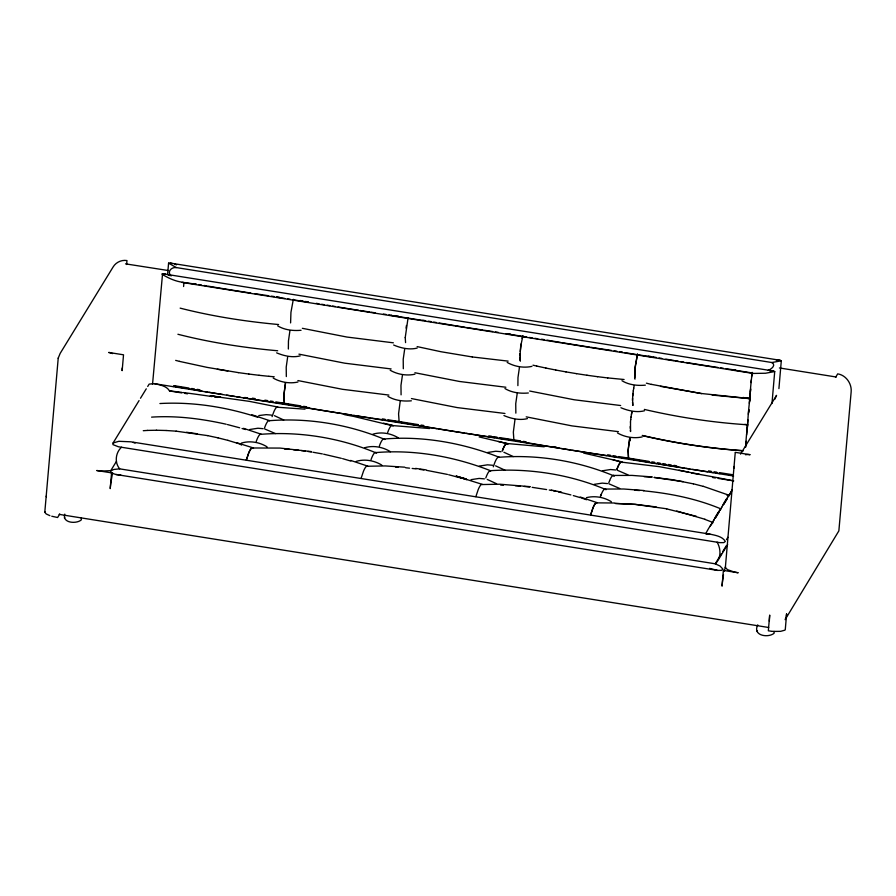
<?xml version="1.0" encoding="UTF-8"?>
<svg xmlns="http://www.w3.org/2000/svg" width="896" height="896" viewBox="0 0 896 896"><rect width="100%" height="100%" fill="white"/><g stroke="black" fill="none" stroke-linecap="round" stroke-linejoin="round"><path stroke-width="1.34" d="M405.227 337.613L408.106 317.598M519.926 353.741L520.341 360.909M519.994 355.902L520.677 346.382L522.872 335.888M632.442 400.422L632.99 393.389M632.576 398.182L632.789 405.429M769.328 621.163L769.686 615.07L768.342 630.806L770.683 631.131M630.504 421.982L630.549 431.547L630.403 430.046M44.811 512.042L58.229 358.053M81.29 517.955L81.357 519.848C76.642 524.171 61.846 523.219 64.781 514.114M126.627 264.499L126.974 260.568C121.565 259.605 115.819 262.338 113.053 267.064L60.155 353.416L58.184 358.243M122.17 370.552L123.525 354.805L108.73 352.453A14.168 12.869 31.5 0 1 112.515 353.595M152.522 384.429L162.557 273.717L773.562 371.045L774.715 371.56L771.971 403.525M167.63 274.187L168.582 263.133L170.419 263.099L780.147 360.293L781.301 360.819L778.915 388.606M183.59 286.518L183.949 282.374C176.333 281.803 168.694 278.331 162.176 274.344L161.997 273.885M241.282 445.178L241.461 443.083C249.95 440.474 259.336 442.176 266.885 446.712L267.075 447.171M630.134 440.854L630.37 438.122M725.379 567.302L735.246 452.547M745.528 447.406L745.998 441.896M746.592 434.997L747.891 419.821M748.373 414.299L748.72 410.166M749.314 403.267L750.501 389.469M751.083 382.581L751.33 379.814M751.565 377.059L751.912 372.915L732.57 369.835M745.998 444.035L746.234 441.291M747.41 427.538L747.645 424.794A68.298 11.827 -80.9 0 1 749.885 398.675L742.986 397.566M748.709 412.418L748.944 409.674M749.65 401.419L750.131 395.842M750.478 391.709L750.714 388.954M751.901 375.2L752.136 372.445M774.032 631.378L774.099 633.27C768.376 638.131 752.203 635.914 757.747 624.87M786.61 613.95L785.266 629.686A6.339 2.419 4.9 0 1 784.75 630.202L780.629 631.344L773.786 631.422A22.053 8.4 4.9 0 1 771.467 631.221M520.229 351.445L521.226 343.762M632.677 395.954L633.326 390.813M630.437 422.083L630.75 419.507M630.683 419.608L631.086 416.931M406.045 328.104L406.459 325.472M633.259 390.914L633.741 388.181M631.019 417.032L631.982 411.645M723.486 574.717L722.557 581.112A29.075 5.04 -80.9 0 0 722.042 586.141L723.386 570.405L738.181 572.757A23.117 8.814 4.9 0 1 733.712 571.861L727.474 569.643L725.368 567.504A6.339 2.419 4.9 0 1 725.514 566.922L724.136 571.357M289.934 330.635L288.456 340.973L288.355 349.037M287.694 356.754L286.216 367.091L286.328 376.555M285.454 382.872L283.808 395.539L284.379 403.782L283.853 395.539L285.544 382.894M404.701 348.925L403.211 359.262L403.323 368.738M402.461 375.054L400.971 385.392L401.083 394.856M400.221 401.173L398.574 413.829L399.146 422.083A1161.989 442.792 4.9 0 0 437.024 428.635M519.467 367.226L517.978 377.563L517.888 385.627M517.227 393.344L515.738 403.682L515.85 413.146M514.987 419.462L513.341 432.13L513.901 440.373A1161.989 442.792 4.9 0 1 509.79 439.802M633.674 388.282L634.222 385.515M631.434 414.4L631.915 411.746M629.742 437.763L628.096 450.419L628.645 458.629A1195.757 455.717 4.9 0 0 636.709 460.062M629.821 437.73L628.13 450.386L628.376 457.565L628.667 458.674L635.443 459.738M293.339 299.298L290.942 312.379L290.595 322.918M522.122 338.442L522.738 335.866M637.493 354.166L635.04 367.237L634.648 377.765M112.582 472.685L110.746 483.571A29.075 5.04 -80.9 0 0 110.219 488.611L111.574 472.864L96.779 470.512A23.117 8.814 4.9 0 0 101.45 471.072L111.552 470.602M637.47 354.166L634.85 369.712L634.962 379.187M64.434 518.123L64.691 517.194M757.176 631.546L757.434 630.616M361.099 478.352L363.485 471.206A30.05 5.208 -80.9 0 1 366.509 466.267L385.202 465.931L404.802 467.186M475.854 496.653L478.24 489.507A30.05 5.208 -80.9 0 1 481.275 484.557L499.968 484.221L530.365 486.685M272.093 416.64L273.694 412.138A30.05 5.208 -80.9 0 1 276.73 407.198L305.021 409.158M493.293 466.827L494.894 462.325A30.05 5.208 -80.9 0 1 497.93 457.374C537.275 454.115 578.088 460.858 614.421 476.09M774.749 399.325L776.552 395.349L740.533 454.138M256.234 441.426L257.04 439.32A30.05 5.208 -80.9 0 1 260.075 434.381C299.421 431.122 340.234 437.853 376.578 453.085M264.566 427.84L265.373 425.734A30.05 5.208 -80.9 0 1 268.397 420.784C307.742 417.525 348.555 424.267 384.899 439.499M371 459.726L371.806 457.621A30.05 5.208 -80.9 0 1 374.842 452.67C414.053 449.254 454.25 456.422 490.829 470.837L489.597 470.971A30.05 5.208 -80.9 0 0 486.573 475.91L485.766 478.016M379.333 446.13L380.128 444.024A30.05 5.208 -80.9 0 1 383.163 439.085C422.386 435.658 462.582 442.837 499.162 457.251L498.579 457.106M387.654 432.544L388.461 430.438A30.05 5.208 -80.9 0 1 391.485 425.488L429.587 428.523M502.286 450.822L503.093 448.706A30.05 5.208 -80.9 0 1 506.128 443.766L506.912 443.52L479.091 436.912M502.421 450.834L503.227 448.728A30.05 5.208 -80.9 0 1 506.262 443.789M601.238 494.256L600.432 496.362L601.328 494.211A30.05 5.208 -80.9 0 1 604.274 489.306L605.013 488.992M608.765 482.776L609.661 480.614M617.053 469.112L617.859 467.006A30.061 5.286 -80.9 0 1 620.827 462.056L659.445 466.682L699.317 474.208M616.952 469.101L617.77 466.995A30.05 5.208 -80.9 0 1 620.883 462.056L622.63 462.482L612.931 459.749M113.086 442.982L112.952 444.606L118.362 446.757L719.891 542.651L723.8 542.618L725.334 541.453C722.434 536.346 715.299 535.315 709.957 534.128L130.805 441.806L118.832 441.302L113.086 442.982L139.059 400.602M110.712 470.725L110.578 472.349L111.709 473.155L115.987 474.499L717.517 570.394L721.426 570.36L722.949 569.195L720.093 566.07L715.243 563.797L119.672 468.854L113.926 469.437L110.712 470.725L116.48 461.306M140.493 398.238L146.272 388.819M147.706 386.467L149.15 384.115L154.157 383.634L733.622 476.011M710.259 525.963L713.843 520.117M715.277 517.776L721.728 507.237M723.162 504.907L726.746 499.05M728.179 496.709L731.763 490.862M715.445 517.989L718.917 512.322M723.778 504.392L727.25 498.736M726.443 539.65L727.888 537.298M721.269 553.963L715.243 563.797C721.381 558.309 721.022 548.822 717.102 542.158M722.714 551.611L726.32 545.709M718.95 558.779L727.664 544.566M785.109 619.662L838.858 530.891L851.144 391.966C851.973 383.734 846.037 375.144 837.704 373.867L835.565 377.35L836.08 376.981L779.397 367.942M121.52 447.216C115.506 452.704 114.363 462.482 119.672 468.854M781.301 360.819L771.837 362.522L176.266 267.568L168.582 263.133M774.715 371.56L765.542 373.24L753.066 373.442L182.101 282.419M768.186 370.25C771.277 369.387 776.541 365.008 771.837 362.522M249.782 429.498L257.936 428.232L263.2 428.691M372.882 434.202C381.36 431.592 390.746 433.283 398.294 437.819L398.496 438.278M364.549 447.787C373.038 445.178 382.424 446.88 389.973 451.416L390.163 451.875M356.227 461.384C364.706 458.774 374.091 460.466 381.64 465.002L381.842 465.461M487.637 452.491L495.79 451.237L501.054 451.696M479.315 466.088L487.469 464.822L492.733 465.282M470.982 479.674L479.136 478.419L484.4 478.878M602.403 470.792L610.557 469.526L615.821 469.986M594.082 484.378L602.224 483.123L607.488 483.582M252.392 447.698L253.49 448.381L251.754 447.966A30.05 5.208 -80.9 0 0 248.718 452.917L246.333 460.062L248.752 452.917A30.061 5.286 -80.9 0 1 251.821 447.978L280.045 448.078L311.315 451.595M613.334 475.406L612.595 475.72A30.05 5.208 -80.9 0 0 609.571 480.659M596.758 502.578L596.098 502.835A30.061 5.286 -80.9 0 0 593.029 507.774L590.621 514.92L593.029 507.774A30.05 5.208 -80.9 0 1 596.042 502.858L614.757 503.003M300.171 355.891C292.421 357.896 283.898 355.891 276.64 352.856M297.931 382.021C289.789 383.891 280.392 382.256 273.19 378.067M417.166 348.074C409.427 350.078 400.893 348.074 393.646 345.027M414.926 374.192C406.795 376.062 397.398 374.427 390.186 370.25M531.933 366.363C523.79 368.245 514.394 366.598 507.192 362.421M527.453 418.611C519.714 420.616 511.179 418.611 503.933 415.565M644.459 410.782C636.709 412.787 628.186 410.782 620.928 407.747M642.219 436.901C634.077 438.782 624.68 437.136 617.478 432.958M173.174 386.534L175.078 385.84L188.899 388.035M301.067 330.277C293.182 330.994 284.491 330.042 277.659 325.83M411.354 400.814C403.469 401.531 394.778 400.579 387.946 396.368M528.349 392.986C520.475 393.714 511.773 392.75 504.952 388.539M645.355 385.157C637.47 385.885 628.779 384.933 621.958 380.71M258.787 415.576L266.258 414.646L271.533 415.106M586.432 497.65C594.821 495.578 603.803 497.123 611.173 501.592L611.363 502.051M176.266 267.568C171.349 266.874 166.656 271.947 171.125 275.957M706.059 534.162L709.957 534.128M159.925 403.536C192.942 401.688 226.262 407.019 257.645 417.234M151.592 417.133C176.646 415.475 201.802 418.79 226.218 424.234M143.27 430.718L147.504 430.427M490.246 470.702C529.491 468.093 569.946 474.387 606.099 489.675L605.506 489.182M147.392 430.416L156.509 430.248M776.25 360.102L780.147 360.293M769.664 370.843L773.562 371.045M156.408 430.237L166.141 430.494M500.696 485.128L503.44 485.195M615.552 503.418L635.275 504.347L656.219 506.934M615.328 503.462L635.029 504.392L666.725 508.794M752.237 372.49A68.298 11.738 -80.7 0 0 749.896 398.597L701.557 393.523L660.486 386.344M749.885 398.675L712.096 395.058M745.595 446.88A68.298 11.827 -80.9 0 1 747.645 424.794C712.869 422.565 678.272 417.312 644.336 409.416M743.31 450.688C709.296 448.347 675.472 443.15 642.264 435.422M742.974 450.755C709.43 448.47 676.066 443.363 643.306 435.826M166.04 430.494L176.243 431.178M284.581 449.042L289.632 449.378M644.123 476.694L651.582 477.131M395.562 467.085L398.082 467.253M634.536 490.202L639.576 490.538M515.379 485.71L520.419 486.058M120.904 475.093L115.987 474.499M278.6 324.531C245.448 321.485 212.419 316.366 180.152 308.134M393.366 342.821L346.954 337.053L302.366 328.317M508.133 361.122L472.282 356.955M624.086 379.501L607.645 377.91M277.682 350.762C244.093 347.76 210.605 342.597 177.912 334.264M391.126 368.939L344.714 363.182L298.917 354.144M505.882 387.24L459.48 381.472L414.893 372.736M620.648 405.53L574.235 399.773L529.659 391.026M268.834 376.309L274.221 376.779M388.886 395.069L342.474 389.301L297.886 380.554M504.963 413.47L457.24 407.59L411.443 398.563M618.408 431.659L571.995 425.891L526.198 416.853M652.344 476.941L632.05 475.406L613.245 475.451L613.917 475.541M644.022 490.538L623.728 489.003L604.923 489.048L605.595 489.138M259.011 375.29L268.934 376.331M654.181 477.411L672.526 479.718L693.37 483.851M654.282 477.478L683.088 481.645M176.131 431.166L207.693 435.624M293.496 449.736L298.704 450.285M643.362 490.795C669.861 493.338 696.36 498.613 721 508.928A122.114 21.157 -80.9 0 0 713.395 520.979M405.664 467.757L409.562 468.171M412.16 468.44L416.069 468.854M524.328 486.461L529.525 487.01M544.219 446.802L506.778 443.498L507.998 444.203M597.408 376.667L607.779 377.933M248.763 374.046L259.112 375.301M210.862 395.898L220.651 397.13L210.213 395.875L249.424 401.363L277.962 407.064M586.925 375.234L597.531 376.69M238.28 372.613L248.875 374.058M186.536 432.264L197.075 433.754M301.302 450.554L305.256 451.114M307.888 451.483L311.842 452.043M420.011 469.414L423.965 469.974M532.146 487.334L546.627 489.574M415.61 468.395L426.07 469.885M472.293 356.955L441.011 351.736L417.133 346.606M576.352 373.632L587.048 375.256M701.624 393.635L651.258 384.328M179.491 361.39L207.11 367.382L238.381 372.613M168.123 270.502L125.518 263.85M185.326 282.598L196.381 284.357M276.539 297.136L284.827 298.458M287.594 298.894L290.36 299.342M293.115 299.779L308.325 302.198M391.238 315.426L423.024 320.488M505.938 333.704L526.669 337.008M529.424 337.456L532.19 337.893M534.957 338.33L537.723 338.778M624.781 352.654L653.8 357.28M742.986 397.488L749.896 398.586M744.89 424.357L747.645 424.794M735.336 452.346L750.131 454.698A14.168 12.869 31.5 0 0 745.494 454.742M191.666 388.483L194.421 388.92M197.187 389.357L199.954 389.805M252.47 398.171L255.226 398.619M264.902 400.154L267.669 400.602M270.435 401.038L273.19 401.475M275.957 401.923L300.832 405.888M303.598 406.325L306.365 406.762M382.368 418.88L385.134 419.317M387.89 419.765L418.298 424.614M421.064 425.051L423.819 425.488M488.768 435.848L491.534 436.285M494.301 436.722L497.067 437.17M499.834 437.606L520.554 440.91M523.32 441.347L526.086 441.795M607.622 454.787L610.378 455.235M613.144 455.672L615.91 456.109M618.677 456.557L649.074 461.395M651.84 461.843L654.606 462.28M657.373 462.717L660.128 463.165M662.894 463.602L665.661 464.038M668.427 464.486L671.182 464.923M673.949 465.36L676.715 465.808M708.501 470.87L711.267 471.318M714.022 471.755L716.789 472.192M719.555 472.64L733.376 474.835M176.344 386.568L173.611 386.131A1195.757 455.717 4.9 0 0 176.333 386.658M244.72 397.466L247.453 397.902M278.902 402.909L283.013 403.57M288.478 404.443L285.746 404.006A1161.989 442.792 4.9 0 0 293.776 405.462M306.242 407.266L308.974 407.702M392.314 420.986L404.611 422.957M492.05 436.89L494.771 437.326M507.069 439.286L513.901 440.373M518 441.034L515.267 440.597A1161.989 442.792 4.9 0 0 559.989 448.28M553.526 446.69L556.259 447.126M621.835 457.576L625.934 458.237A1161.989 442.792 4.9 0 1 621.813 457.699M181.966 392.941L169.534 390.958C166.634 385.84 159.499 384.81 154.157 383.634M184.733 393.378L187.499 393.814M712.622 477.534L715.389 477.971M718.155 478.408L733.354 480.838M726.589 494.85L729.355 495.298A122.114 21.459 -80.9 0 1 732.256 489.563M768.678 627.491L59.237 514.394L59.741 514.024L57.613 517.507L51.778 516.242M565.869 371.874L576.475 373.643M217.336 369.253L227.819 371.011M717.517 570.394L709.598 568.378M549.248 490.034L551.88 490.504M426.608 470.344L447.418 474.421M313.152 452.278L322.347 453.914M555.643 370.014L566.003 371.896M344.467 414.658L354.256 416.517M545.843 368.054L555.778 370.026M354.693 416.662L393.232 425.902M678.966 470.176L688.733 472.17M583.654 453.085L621.533 461.798M551.275 490.022L561.546 492.173M617.31 470.254L628.018 474.869M608.989 483.84L619.696 488.466M666.434 508.827L696.394 516.309M553.168 490.773L555.744 491.333M558.32 491.882L570.886 494.917M264.701 428.96L275.408 433.574M323.635 454.182L341.354 458.326M207.592 435.613L217.997 437.842M536.626 366.05L545.978 368.077M170.419 263.099L172.323 263.514M163.834 273.84L165.738 274.266M753.066 373.442L751.912 372.915M498.299 441.47L507.494 443.654M383.533 423.181L392.717 425.365M646.408 383.163L651.414 384.462M532.986 365.176L536.749 366.072M383.813 438.816L384.395 438.95M269.046 420.515L269.629 420.661L251.854 414.736M375.48 452.402L376.062 452.547M367.158 465.998L367.741 466.133L350.661 460.421M693.336 483.795L703.293 486.371M676.726 511.034L705.13 519.322M448.661 474.734L460.891 477.982M227.461 424.547L239.691 427.795M217.896 437.83L227.942 440.362M175.672 360.382L179.592 361.39M503.91 452.256L513.251 456.579M495.589 465.842L504.93 470.165M274.389 415.666L283.73 419.989M487.267 479.438L496.608 483.762M456.702 476.325L466.144 479.013L455.952 476.123L482.507 484.434M703.282 486.315L729.322 495.342A122.114 21.157 -80.9 0 0 721.728 507.382M573.306 495.578L580.362 497.661M463.243 478.677L466.782 479.718M242.043 428.49L245.582 429.542M342.597 458.64L350.84 461.07M227.842 440.339L239.848 444.002M236.678 442.714L253.064 447.854M243.533 428.322L261.307 434.246M580.182 497.011L597.262 502.723M174.72 264.208L176.534 264.802M168.134 274.949L169.949 275.554M581.538 498.019L586.533 499.733M49.896 515.659L46.178 513.946L44.8 512.243A6.339 2.419 4.9 0 1 44.946 511.672M133.235 442.411L135.083 443.139M704.771 519.333L713.048 522.502A122.114 21.459 -80.9 0 0 706.082 533.064M632.856 405.328L632.531 402.248M520.206 360.886L519.882 357.806M405.574 342.608L405.227 337.613M630.269 426.44L630.291 428.366M46.301 496.765A18.155 16.486 31.5 0 1 46.368 495.936M734.059 468.093A18.155 16.486 31.5 0 1 734.25 466.458M122.17 368.054A18.155 16.486 31.5 0 1 122.102 370.541M786.542 613.939A18.155 16.486 31.5 0 1 786.184 616.37M785.747 617.938A18.155 16.486 31.5 0 1 785.456 618.688M398.507 316.243A1161.989 442.792 4.9 0 1 395.763 315.851M391.642 315.258A1161.989 442.792 4.9 0 1 388.898 314.854M386.142 314.451A1161.989 442.792 4.9 0 1 383.398 314.048M375.144 312.816A1161.989 442.792 4.9 0 1 371.011 312.189M369.634 311.987A1161.989 442.792 4.9 0 1 360.013 310.498M358.635 310.285A1161.989 442.792 4.9 0 1 338.05 306.981M335.317 306.533A1161.989 442.792 4.9 0 1 332.584 306.085M329.851 305.626A1161.989 442.792 4.9 0 1 327.13 305.178M324.397 304.718A1161.989 442.792 4.9 0 1 321.675 304.259M318.965 303.789A1161.989 442.792 4.9 0 1 316.243 303.33M308.123 301.918A1161.989 442.792 4.9 0 1 305.424 301.448M302.736 300.978A1161.989 442.792 4.9 0 1 300.048 300.496M279.619 297.349A1195.757 455.672 4.9 0 1 276.875 296.957M274.131 296.554A1195.757 455.672 4.9 0 1 271.376 296.15M268.632 295.736A1195.757 455.672 4.9 0 1 264.51 295.131M263.133 294.918A1195.757 455.672 4.9 0 1 254.878 293.675M250.746 293.037A1195.757 455.672 4.9 0 1 208.286 286.182M206.931 285.947A1195.757 455.672 4.9 0 1 204.21 285.488M201.499 285.029A1195.757 455.672 4.9 0 1 198.789 284.558M196.078 284.088A1195.757 455.672 4.9 0 1 193.379 283.618M283.013 403.592A1195.757 455.717 4.9 0 1 274.792 402.427M270.67 401.834A1195.757 455.717 4.9 0 1 266.549 401.229M265.171 401.027A1195.757 455.717 4.9 0 1 243.174 397.723M240.419 397.298A1195.757 455.717 4.9 0 1 236.298 396.659M234.92 396.446A1195.757 455.717 4.9 0 1 226.677 395.147M222.566 394.486A1195.757 455.717 4.9 0 1 208.88 392.246M207.514 392.022A1195.757 455.717 4.9 0 1 204.781 391.563M202.059 391.104A1195.757 455.717 4.9 0 1 197.971 390.421M196.616 390.186A1195.757 455.717 4.9 0 1 193.894 389.726M191.184 389.256A1195.757 455.717 4.9 0 1 188.474 388.786M185.774 388.315A1195.757 455.717 4.9 0 1 179.021 387.139M395.035 421.501A1161.989 442.792 4.9 0 1 390.925 420.918M389.547 420.728A1161.989 442.792 4.9 0 1 385.426 420.134M382.682 419.742A1161.989 442.792 4.9 0 1 371.683 418.13M370.317 417.917A1161.989 442.792 4.9 0 1 353.797 415.408M351.053 414.982A1161.989 442.792 4.9 0 1 295.12 405.698M732.446 475.384A1195.757 455.717 4.9 0 1 728.325 474.79M720.082 473.581A1195.757 455.717 4.9 0 1 715.96 472.976M713.205 472.562A1195.757 455.717 4.9 0 1 710.45 472.147M707.706 471.733A1195.757 455.717 4.9 0 1 692.574 469.392M689.83 468.955A1195.757 455.717 4.9 0 1 685.709 468.306M684.342 468.082A1195.757 455.717 4.9 0 1 658.37 463.803M657.003 463.579A1195.757 455.717 4.9 0 1 648.861 462.179M647.506 461.955A1195.757 455.717 4.9 0 1 638.053 460.298M735.773 370.126A1195.757 455.717 4.9 0 1 726.152 368.715M723.408 368.301A1195.757 455.717 4.9 0 1 720.653 367.886M717.909 367.472A1195.757 455.717 4.9 0 1 713.776 366.845M712.398 366.632A1195.757 455.717 4.9 0 1 686.314 362.51M683.57 362.074A1195.757 455.717 4.9 0 1 680.837 361.626M678.104 361.166A1195.757 455.717 4.9 0 1 675.371 360.718M674.005 360.494A1195.757 455.717 4.9 0 1 665.829 359.117M661.752 358.422A1195.757 455.717 4.9 0 1 659.042 357.952M656.331 357.482A1195.757 455.717 4.9 0 1 653.621 357.022M650.922 356.541A1195.757 455.717 4.9 0 1 648.222 356.07M619.08 457.318A1161.989 442.792 4.9 0 1 609.459 455.93M606.715 455.526A1161.989 442.792 4.9 0 1 590.206 453.051M588.829 452.85A1161.989 442.792 4.9 0 1 572.331 450.274M570.965 450.05A1161.989 442.792 4.9 0 1 561.355 448.504M507.058 439.41A1161.989 442.792 4.9 0 1 497.448 438.032M494.704 437.64A1161.989 442.792 4.9 0 1 465.819 433.272M464.442 433.059A1161.989 442.792 4.9 0 1 438.39 428.859M622.418 352.027A1161.989 442.792 4.9 0 1 619.662 351.624M616.918 351.221A1161.989 442.792 4.9 0 1 614.163 350.818M611.419 350.414A1161.989 442.792 4.9 0 1 590.778 347.278M589.411 347.066A1161.989 442.792 4.9 0 1 561.982 342.653M560.616 342.429A1161.989 442.792 4.9 0 1 551.074 340.827M549.718 340.592A1161.989 442.792 4.9 0 1 547.008 340.133M544.286 339.662A1161.989 442.792 4.9 0 1 541.576 339.192M510.53 334.141A1161.989 442.792 4.9 0 1 507.786 333.749M498.165 332.349A1161.989 442.792 4.9 0 1 495.41 331.934M492.666 331.531A1161.989 442.792 4.9 0 1 484.411 330.277M483.034 330.064A1161.989 442.792 4.9 0 1 466.536 327.499M465.158 327.275A1161.989 442.792 4.9 0 1 455.56 325.73M454.194 325.506A1161.989 442.792 4.9 0 1 439.174 323.008M436.453 322.549A1161.989 442.792 4.9 0 1 433.731 322.09M431.021 321.619A1161.989 442.792 4.9 0 1 428.31 321.16M425.6 320.69A1161.989 442.792 4.9 0 1 422.901 320.219M169.568 390.891A1195.757 1085.952 31.5 0 1 181.854 392.381M183.221 392.549A1195.757 1085.952 31.5 0 1 212.005 396.57M214.76 396.995A1195.757 1085.952 31.5 0 1 217.504 397.421M691.488 473.032A1195.757 1085.896 31.5 0 1 733.723 480.894"/></g></svg>
